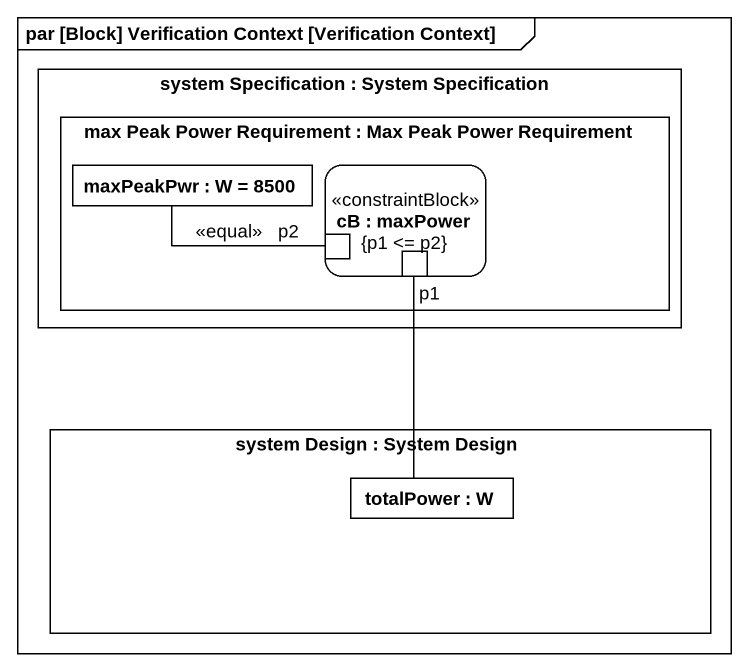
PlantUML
@startuml
mainframe par [Block] Verification Context [Verification Context]
rectangle "system Specification : System Specification" as system_Specification #FFFFFF {
  rectangle "max Peak Power Requirement : Max Peak Power Requirement" as max_Peak_Power_Requirement #FFFFFF {
    rectangle "maxPeakPwr : W = 8500" as maxPeakPwr #FFFFFF
    rectangle "cB : maxPower\n{p1 <= p2}" as cB <<constraintBlock>> #FFFFFF {
      port p2
      port p1
    }
  }
}
rectangle "system Design : System Design" as system_Design #FFFFFF {
  rectangle "totalPower : W" as totalPower #FFFFFF
}
maxPeakPwr -right- p2 : <<equal>>
totalPower -up- p1
@enduml
